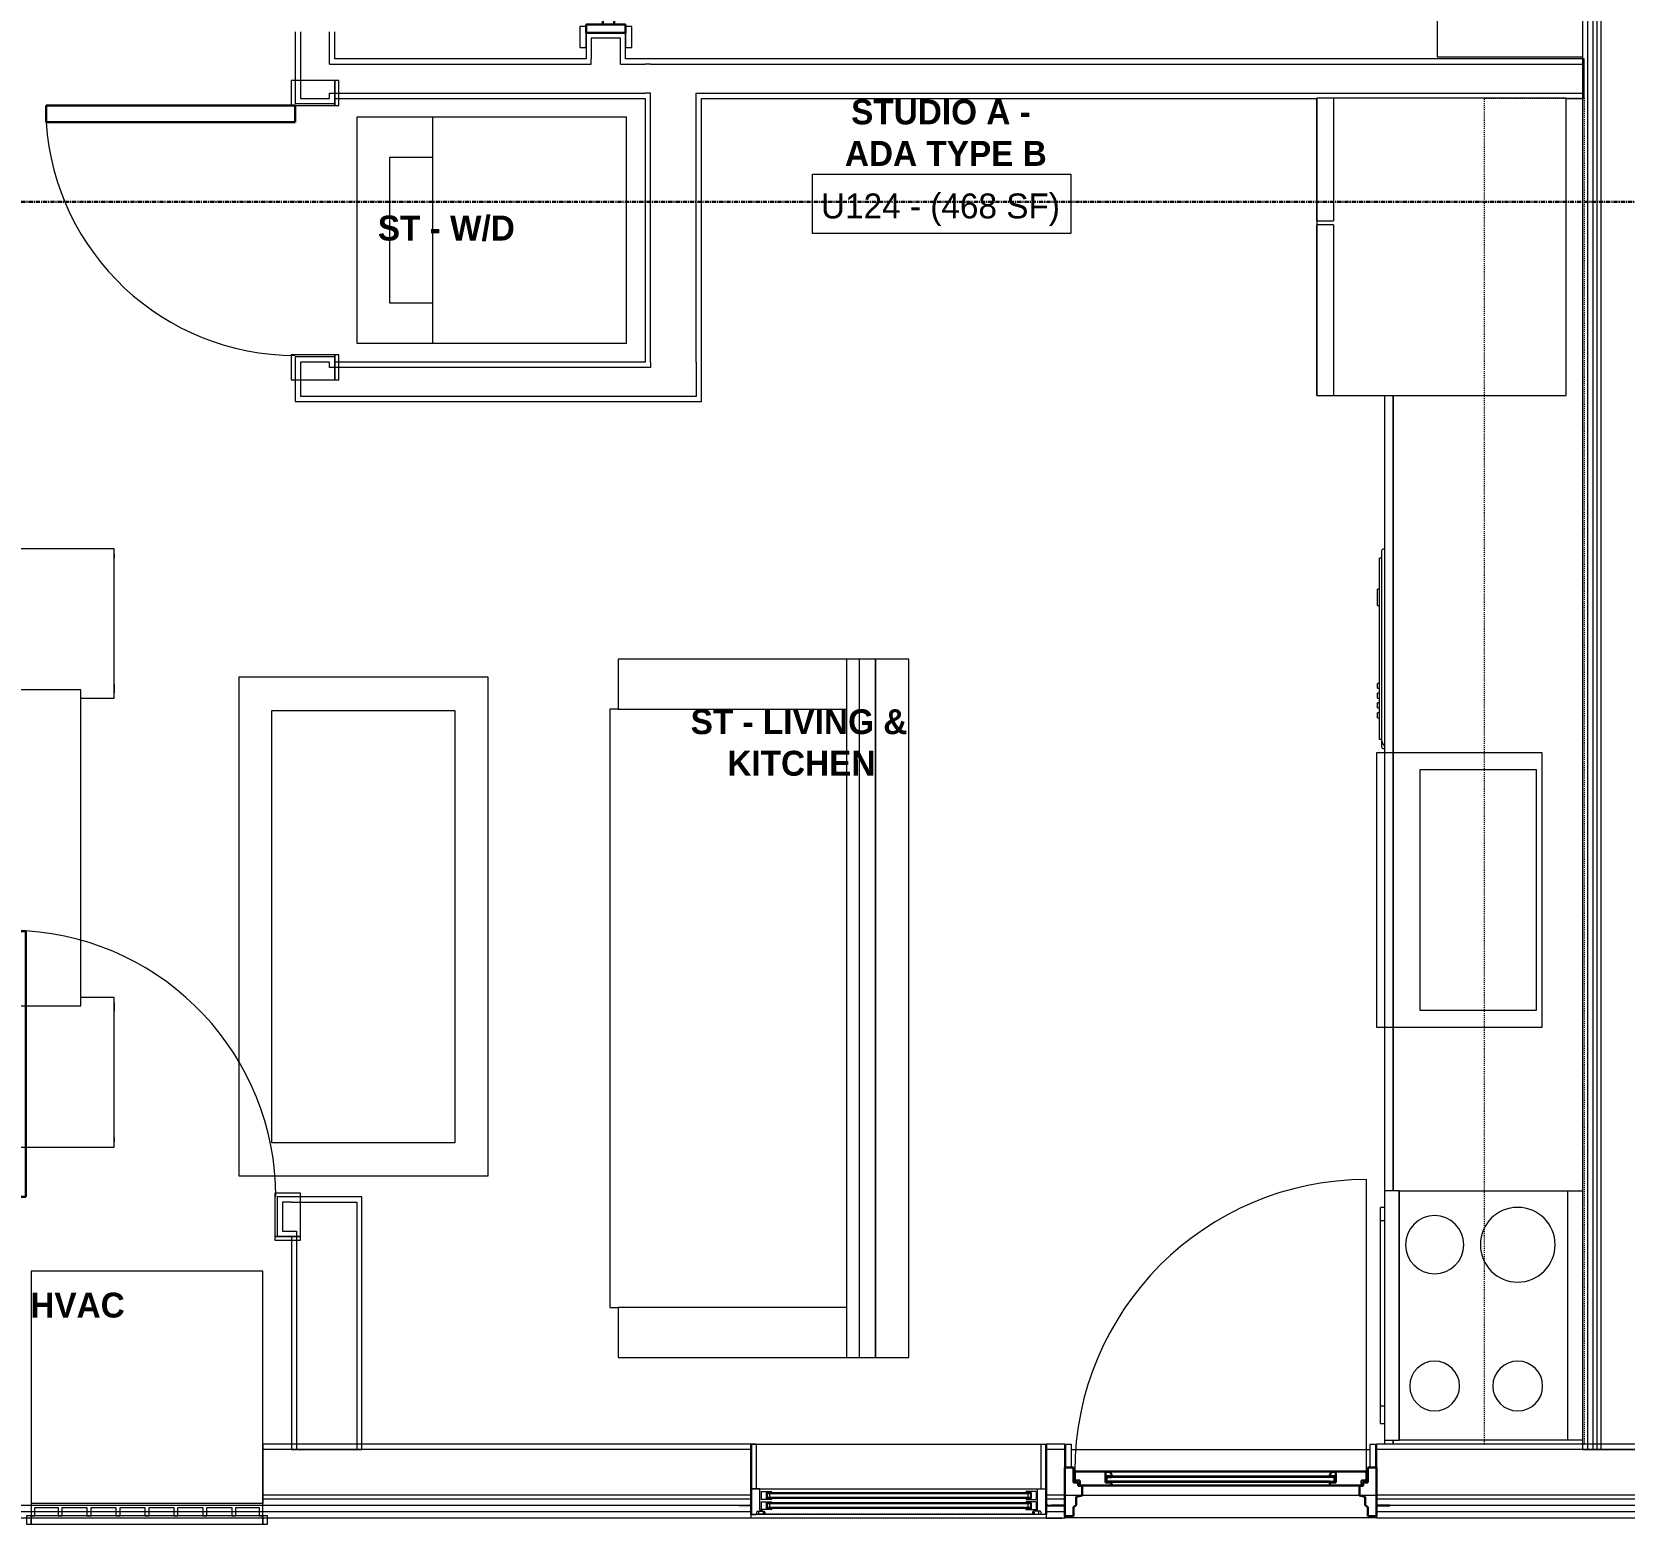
# Model space of a CAD drawing. Header units: inches. Extents: x -4093 to -1777, y 9773 to 12264.
# Drawn here: x -3126.6 to -2935, y 10008.1 to 10187.7 of the extents above; entities that cross this region are included whole.
import ezdxf

# ---------------------------------------------------------------- set-up
doc = ezdxf.new("R2010")
doc.units = ezdxf.units.IN
doc.header["$MEASUREMENT"] = 0
doc.linetypes.add('Dash', pattern=[0.25, 0.125, -0.125])
doc.linetypes.add('Grid Line 1_2_', pattern=[0.875, 0.5, -0.125, 0.125, -0.125])
for name, color, linetype, lineweight in [('0-1', 7, 'Continuous', 5), ('0-2', 7, 'Continuous', 9), ('A-AREA-IDEN', 2, 'Continuous', 9), ('A-DETL-GENF', 92, 'Continuous', 18), ('A-DETL-GENF-HDLN', 1, 'Dash', 9), ('A-DOOR-1', 7, 'Continuous', 9), ('A-DOOR-2', 10, 'Continuous', 30), ('A-DOOR-4', 31, 'Continuous', 9), ('A-DOOR-5', 31, 'Continuous', 30), ('A-DOOR-FRAM', 31, 'Continuous', 30), ('A-DOOR-FRAM-1', 10, 'Continuous', 30), ('A-DOOR-FRAM-2', 31, 'Continuous', 9), ('A-DOOR-GLAZ', 31, 'Continuous', 9), ('A-FLOR-1', 7, 'Continuous', 9), ('A-FLOR-2', 192, 'Continuous', 9), ('A-GENM', 5, 'Continuous', 9), ('A-GLAZ', 151, 'Continuous', 18), ('A-GLAZ-1', 151, 'Continuous', 9), ('A-GLAZ-2', 151, 'Continuous', 30), ('A-WALL', 113, 'Continuous', 18), ('A-WALL-1', 7, 'Continuous', 9), ('A-WALL-2', 250, 'Continuous', 18), ('A-WALL-3', 113, 'Continuous', 9), ('I-FURN', 30, 'Continuous', 9), ('I-FURN-1', 7, 'Continuous', 9), ('I-WALL-1', 7, 'Continuous', 9), ('P-SANR-FIXT-1', 7, 'Continuous', 9), ('Q-CASE-1', 7, 'Continuous', 9), ('Q-CASE-HDLN-1', 7, 'Dash', 9), ('Q-SPCQ-1', 7, 'Continuous', 9), ('S-GRID-1', 1, 'Grid Line 1_2_', 30)]:
    doc.layers.add(name, color=color, linetype=linetype, lineweight=lineweight)
doc.styles.add('Century Gothic', font='ufonts.com_century-gothic.ttf', dxfattribs={"height": 3})
doc.styles.add('Century Gothic_B', font='GOTHICB.TTF', dxfattribs={"height": 3})

# ---------------------------------------------------------------- blocks, each defined once
blk = doc.blocks.new('Entertainment_Center_14771 - Entertainment_Center_14771-1352616-BACKGROUND - 1ST FLOOR')
at = {"layer": 'I-FURN-1'}
for p, q in [((-36, 6.12), (-19, 6.12)), ((-36, 6), (-36, 6.12)), ((-19, 6), (-36, 6)), ((-19, 6), (-36, 6)), ((-36, 6), (-36, -10)), ((-19, 6.12), (19, 6.12)), ((-19, 6), (-19, 6.12)), ((19, 6), (-19, 6)), ((19, 6), (-19, 6)), ((-19, 6), (-19, -6)), ((19, 6.12), (36, 6.12)), ((19, 6.12), (19, 6)), ((36, 6), (19, 6)), ((19, -6), (19, 6)), ((36, 6), (19, 6)), ((36, 6), (36, 6.12)), ((36, -10), (36, 6)), ((-19, -6), (19, -6)), ((-18, -10), (-18, -6)), ((18, -6), (18, -10)), ((-36, -10), (-18, -10)), ((-35.34, -10), (-35.34, -10.03)), ((-35.34, -10.03), (-34.85, -10.03)), ((-34.85, -10.03), (-34.85, -10)), ((-19.66, -10), (-19.66, -10.03)), ((-19.66, -10.03), (-18.66, -10.03)), ((-18.66, -10.03), (-18.66, -10)), ((18, -10), (36, -10)), ((18.66, -10), (18.66, -10.03)), ((18.66, -10.03), (19.66, -10.03)), ((19.66, -10.03), (19.66, -10)), ((34.85, -10), (34.85, -10.03)), ((34.85, -10.03), (35.34, -10.03)), ((35.34, -10.03), (35.34, -10))]:
    blk.add_line(p, q, dxfattribs=at)
blk = doc.blocks.new('Couch-Both_Arms-Generic - 1-1352606-BACKGROUND - 1ST FLOOR')
at = {"layer": 'I-FURN'}
for p, q in [((-42, 13.5), (42, 13.5)), ((42, 13.5), (-42, 13.5)), ((-42, 13.5), (-42, 10)), ((42, 10), (42, 13.5)), ((-42, 11.5), (42, 11.5)), ((-42, 10), (-42, -17.5)), ((-42, 10), (42, 10)), ((-36, -17.5), (-36, 10)), ((36, 10), (36, -17.5)), ((42, -17.5), (42, 10)), ((-42, -17.5), (-36, -17.5)), ((-36, -17.5), (-36, -18.5)), ((-36, -18.5), (36, -18.5)), ((36, -18.5), (36, -17.5)), ((36, -17.5), (42, -17.5))]:
    blk.add_line(p, q, dxfattribs=at)
at = {"layer": 'I-FURN-1'}
for p, q in [((42, 17.5), (-42, 17.5)), ((-42, 17.5), (-42, 13.5)), ((42, 13.5), (42, 17.5))]:
    blk.add_line(p, q, dxfattribs=at)
blk = doc.blocks.new('Table-Coffee - one-1352608-BACKGROUND - 1ST FLOOR')
at = {"layer": 'I-FURN-1'}
for p, q in [((30.72, 18.75), (-29.28, 18.75)), ((-29.28, 18.75), (-29.28, -11.25)), ((30.72, -11.25), (30.72, 18.75)), ((-25.28, -7.25), (-25.28, 14.75)), ((-25.28, 14.75), (26.72, 14.75)), ((26.72, 14.75), (26.72, -7.25)), ((26.72, -7.25), (-25.28, -7.25)), ((-29.28, -11.25), (30.72, -11.25))]:
    blk.add_line(p, q, dxfattribs=at)
blk = doc.blocks.new('SLIDING - FLUSH - SLIDING - FLUSH - 5-0 x 6-8-3934327-BACKGROUND - 1ST FLOOR')
at = {"layer": 'A-DOOR-1'}
for p, q in [((-30.25, 3), (-32.75, 3)), ((-32.75, 3), (-32.75, 2.25)), ((-32.75, 2.25), (-30.25, 2.25)), ((-30.25, 2.25), (-30.25, 3)), ((30.25, 3), (30.25, 2.25)), ((32.75, 3), (30.25, 3)), ((30.25, 2.25), (32.75, 2.25)), ((32.75, 2.25), (32.75, 3)), ((-30.25, -2.5), (-32.75, -2.5)), ((-32.75, -2.5), (-32.75, -3.25)), ((-32.75, -3.25), (-30.25, -3.25)), ((-30.25, -3.25), (-30.25, -2.5)), ((32.75, -2.5), (30.25, -2.5)), ((30.25, -2.5), (30.25, -3.25)), ((30.25, -3.25), (32.75, -3.25)), ((32.75, -3.25), (32.75, -2.5))]:
    blk.add_line(p, q, dxfattribs=at)
at = {"layer": 'A-DOOR-2'}
for p, q in [((1, 2.25), (-30, 2.25)), ((-30, 2.25), (-30, 0.87)), ((1, 0.87), (1, 2.25)), ((-30, 0.87), (1, 0.87)), ((30, 0.87), (-1, 0.87)), ((-1, 0.87), (-1, -0.5)), ((30, -0.5), (30, 0.87)), ((-1, -0.5), (30, -0.5))]:
    blk.add_line(p, q, dxfattribs=at)
at = {"layer": 'A-DOOR-FRAM-1'}
for p, q in [((-30, 2.25), (-31, 2.25)), ((-31, 2.25), (-31, -2.5)), ((-30, -2.5), (-30, 2.25)), ((31, 2.25), (30, 2.25)), ((30, 2.25), (30, -2.5)), ((31, -2.5), (31, 2.25)), ((-31, -2.5), (-30, -2.5)), ((30, -2.5), (31, -2.5))]:
    blk.add_line(p, q, dxfattribs=at)
blk = doc.blocks.new('SWING - SINGLE - FLUSH - SWING - FLUSH - 2-6 x 6-8 - PASSAGE-4346080-BACKGROUND - 1ST FLOOR')
at = {"layer": 'A-DOOR-1'}
for p, q in [((-15, 2.875), (-18, 2.875)), ((-18, 2.875), (-18, -2.375)), ((-15, -2.375), (-15, 2.875)), ((18, 2.875), (15, 2.875)), ((15, 2.875), (15, -2.375)), ((18, -2.375), (18, 2.875)), ((-18, -2.375), (-15, -2.375)), ((-15, -2.375), (-18, -2.375)), ((-18, -2.375), (-18, -2.875)), ((-18, -2.875), (-15, -2.875)), ((-15, -2.875), (-15, -2.375)), ((15, -2.375), (18, -2.375)), ((18, -2.375), (15, -2.375)), ((15, -2.375), (15, -2.875)), ((15, -2.875), (18, -2.875)), ((18, -2.875), (18, -2.375))]:
    blk.add_line(p, q, dxfattribs=at)
blk.add_arc((15, 2.375), 30.067, 93.81407, 180, dxfattribs=at)
at = {"layer": 'A-DOOR-2'}
for p, q in [((13, 2.375), (13, 32.375)), ((15, 32.375), (13, 32.375)), ((15, 2.375), (15, 32.375)), ((15, 2.375), (13, 2.375))]:
    blk.add_line(p, q, dxfattribs=at)
blk = doc.blocks.new('Stacked Washer and Dryer - 26_x25_ - Private-3627842-BACKGROUND - 1ST FLOOR')
at = {"layer": 'P-SANR-FIXT-1'}
for p, q in [((0, 13.625), (32.4375, 13.625)), ((0, 13.625), (0, -13.625)), ((23.34375, -13.625), (23.34375, 13.625)), ((32.4375, 13.625), (32.4375, -13.625)), ((28.53125, 8.75), (23.34375, 8.75)), ((28.53125, -8.75), (28.53125, 8.75)), ((23.34375, -8.75), (28.53125, -8.75)), ((32.4375, -13.625), (0, -13.625))]:
    blk.add_line(p, q, dxfattribs=at)
blk = doc.blocks.new('Table-Night Stand - 18_ x 18_ x 24_-V26-BACKGROUND - 1ST FLOOR')
at = {"layer": 'I-FURN-1'}
for p, q in [((18.15, 0), (18.15, 17.5)), ((0.15, 0), (18.15, 0))]:
    blk.add_line(p, q, dxfattribs=at)
blk = doc.blocks.new('OD_CW_Base Cabinet - OD_CW_Base Cabinet-3857769-BACKGROUND - 1ST FLOOR')
at = {"layer": 'Q-CASE-1'}
for p, q in [((0.74, 0), (1.24, 0)), ((31.24, 0), (126.94, 0))]:
    blk.add_line(p, q, dxfattribs=at)
blk = doc.blocks.new('OD_CW_Upper Cabinet - OD_CW_Upper Cabinet-4366999-BACKGROUND - 1ST FLOOR')
at = {"layer": 'Q-CASE-HDLN-1'}
for p, q in [((0.74, -24), (0.74, -12)), ((0.74, -12), (162.69, -12)), ((162.69, -12), (162.69, -24)), ((162.69, -24), (0.74, -24))]:
    blk.add_line(p, q, dxfattribs=at)
blk = doc.blocks.new('SWING - SINGLE - FLUSH - SWING - 32_ x 80_ - WITH ACOUSTICAL SEAL-4346081-BACKGROUND - 1ST FLOOR')
at = {"layer": 'A-DOOR-1'}
for p, q in [((-19, 2.37), (-19, 2.87)), ((-19, 2.87), (-16, 2.87)), ((-19, 2.37), (-16, 2.37)), ((-19, -2.88), (-19, 2.37)), ((-16, 2.37), (-19, 2.37)), ((-16, 2.87), (-16, 2.37)), ((-16, 2.37), (-16, -2.88)), ((16, 2.37), (16, 2.87)), ((16, 2.87), (19, 2.87)), ((16, 2.37), (19, 2.37)), ((16, -2.88), (16, 2.37)), ((19, 2.37), (16, 2.37)), ((19, 2.87), (19, 2.37)), ((19, 2.37), (19, -2.88)), ((-16, -2.88), (-19, -2.88)), ((19, -2.88), (16, -2.88))]:
    blk.add_line(p, q, dxfattribs=at)
blk.add_arc((16, -2.38), 32.07, 180, 266.4241, dxfattribs=at)
at = {"layer": 'A-DOOR-2'}
for p, q in [((14, -2.38), (14, -34.38)), ((16, -2.38), (14, -2.38)), ((16, -2.38), (16, -34.38)), ((16, -34.38), (14, -34.38))]:
    blk.add_line(p, q, dxfattribs=at)
blk = doc.blocks.new('Stainless Steel Farmhous Kitchen Sink - Stainless Steel Farmhous Kitchen Sink-2443921-BACKGROUND - 1ST FLOOR')
at = {"layer": 'P-SANR-FIXT-1'}
for p, q in [((0, -2.25), (-33, -2.25)), ((-33, -2.25), (-33, -22.2)), ((-31, -16.96), (-31, -3)), ((-31, -3), (-2, -3)), ((-2, -3), (-2, -16.96)), ((0, -22.2), (0, -2.25)), ((-2, -16.96), (-31, -16.96)), ((-33, -22.2), (0, -22.2))]:
    blk.add_line(p, q, dxfattribs=at)
blk = doc.blocks.new('Refrigerator_-_Side-by-Side_6047 - 36_ X 30_-345559-BACKGROUND - 1ST FLOOR')
at = {"layer": 'Q-SPCQ-1'}
for p, q in [((17.87, 14.42), (-17.88, 14.42)), ((-17.88, 14.42), (-17.88, -15.58)), ((17.87, -15.58), (17.87, 14.42)), ((-17.88, -13.58), (-3.13, -13.58)), ((-17.88, -13.58), (-17.88, -15.58)), ((-3.13, -15.58), (-3.13, -13.58)), ((-2.63, -13.58), (17.87, -13.58)), ((-2.63, -13.58), (-2.63, -15.58)), ((17.87, -15.58), (17.87, -13.58)), ((-17.88, -15.58), (17.87, -15.58)), ((-3.13, -15.58), (-17.88, -15.58)), ((17.87, -15.58), (-2.63, -15.58))]:
    blk.add_line(p, q, dxfattribs=at)
blk = doc.blocks.new('CTR - 1st Phase - Unit Layouts_rvt-1-BACKGROUND - 1ST FLOOR')
at = {"layer": 'A-FLOR-1'}
for p, q in [((-3002.27, 10017.09), (-3002.15, 10017.09)), ((-3001.52, 10017.09), (-2965.52, 10017.09)), ((-2964.9, 10017.09), (-2964.77, 10017.09))]:
    blk.add_line(p, q, dxfattribs=at)
at = {"layer": 'A-WALL-1'}
for p, q in [((-3094.9, 10187.66), (-3094.9, 10179.04)), ((-3090.15, 10184.41), (-3090.15, 10187.66)), ((-3059.9, 10187.54), (-3059.9, 10184.41)), ((-3055.15, 10187.54), (-3059.9, 10187.54)), ((-3055.15, 10184.41), (-3055.15, 10187.54)), ((-3059.9, 10184.41), (-3090.15, 10184.41)), ((-3052.77, 10184.41), (-3055.15, 10184.41)), ((-2939.77, 10184.41), (-3052.77, 10184.41)), ((-2939.77, 10179.66), (-2939.77, 10184.41)), ((-3094.9, 10179.04), (-3090.15, 10179.04)), ((-3090.15, 10179.04), (-3090.15, 10179.66)), ((-3090.15, 10179.66), (-3052.77, 10179.66)), ((-3052.77, 10179.66), (-3052.77, 10147.92)), ((-3046.02, 10179.66), (-2971.96, 10179.66)), ((-3046.02, 10147.92), (-3046.02, 10179.66)), ((-2941.96, 10179.66), (-2939.77, 10179.66)), ((-3090.15, 10148.54), (-3094.9, 10148.54)), ((-3094.9, 10148.54), (-3094.9, 10143.17)), ((-3090.15, 10147.92), (-3090.15, 10148.54)), ((-3052.77, 10147.92), (-3090.15, 10147.92)), ((-3046.02, 10143.79), (-3046.02, 10147.92)), ((-3046.02, 10143.17), (-3046.02, 10143.79)), ((-3094.9, 10143.17), (-3094.27, 10143.17)), ((-3094.27, 10143.17), (-3090.15, 10143.17)), ((-3090.15, 10143.17), (-3046.02, 10143.17)), ((-3095.37, 10047.46), (-3097.06, 10047.46)), ((-3097.06, 10047.46), (-3097.06, 10042.71)), ((-3097.06, 10042.71), (-3095.37, 10042.71))]:
    blk.add_line(p, q, dxfattribs=at)
at = {"layer": 'A-WALL-2'}
for p, q in [((-3094.27, 10187.66), (-3094.27, 10179.66)), ((-3090.77, 10183.79), (-3090.77, 10187.66)), ((-3057.52, 10186.91), (-3059.27, 10186.91)), ((-3059.27, 10186.91), (-3059.27, 10184.41)), ((-3055.77, 10186.91), (-3057.52, 10186.91)), ((-3055.77, 10184.41), (-3055.77, 10186.91)), ((-3059.27, 10183.79), (-3059.27, 10184.41)), ((-3055.77, 10183.79), (-3055.77, 10184.41)), ((-3090.77, 10183.79), (-3090.15, 10183.79)), ((-3090.15, 10183.79), (-3059.27, 10183.79)), ((-3055.77, 10183.79), (-3052.77, 10183.79)), ((-3052.15, 10183.79), (-3052.77, 10183.79)), ((-3052.15, 10183.79), (-2939.77, 10183.79)), ((-3090.77, 10179.66), (-3090.77, 10180.29)), ((-3090.77, 10180.29), (-3090.15, 10180.29)), ((-3090.15, 10180.29), (-3052.77, 10180.29)), ((-3052.15, 10180.29), (-3052.77, 10180.29)), ((-3052.15, 10179.66), (-3052.15, 10180.29)), ((-3046.65, 10180.29), (-2939.77, 10180.29)), ((-3046.65, 10179.66), (-3046.65, 10180.29)), ((-3094.27, 10179.66), (-3092.52, 10179.66)), ((-3092.52, 10179.66), (-3090.77, 10179.66)), ((-3052.15, 10147.92), (-3052.15, 10179.66)), ((-3046.65, 10147.92), (-3046.65, 10179.66)), ((-3094.27, 10147.91), (-3094.27, 10143.79)), ((-3092.52, 10147.91), (-3094.27, 10147.91)), ((-3090.77, 10147.91), (-3092.52, 10147.91)), ((-3090.77, 10147.29), (-3090.77, 10147.91)), ((-3052.15, 10147.92), (-3052.15, 10147.29)), ((-3046.65, 10147.92), (-3046.65, 10147.29)), ((-3090.15, 10147.29), (-3090.77, 10147.29)), ((-3052.15, 10147.29), (-3090.15, 10147.29)), ((-3046.65, 10147.29), (-3046.65, 10143.79)), ((-3090.77, 10143.79), (-3094.27, 10143.79)), ((-3090.15, 10143.79), (-3090.77, 10143.79)), ((-3046.65, 10143.79), (-3090.15, 10143.79)), ((-3095.37, 10046.83), (-3096.44, 10046.83)), ((-3096.44, 10046.83), (-3096.44, 10045.08)), ((-3095.37, 10046.83), (-3094.75, 10046.83)), ((-3094.75, 10046.83), (-3087.5, 10046.83)), ((-3087.5, 10046.83), (-3087.5, 10017.08)), ((-3096.44, 10045.08), (-3096.44, 10043.33)), ((-3096.44, 10043.33), (-3095.37, 10043.33)), ((-3095.37, 10043.33), (-3094.75, 10043.33)), ((-3094.75, 10043.33), (-3094.75, 10017.08))]:
    blk.add_line(p, q, dxfattribs=at)
at = {"layer": 'I-WALL-1'}
for p, q in [((-3087.5, 10047.46), (-3095.37, 10047.46)), ((-3086.87, 10047.46), (-3087.5, 10047.46)), ((-3086.87, 10017.08), (-3086.87, 10047.46)), ((-3095.37, 10042.71), (-3095.37, 10017.08)), ((-3095.37, 10017.08), (-3086.87, 10017.08))]:
    blk.add_line(p, q, dxfattribs=at)
at = {"layer": 'Q-CASE-1'}
for p, q in [((-2963.77, 10048.21), (-2963.77, 10143.91)), ((-2962.77, 10048.21), (-2962.77, 10143.91)), ((-2962.77, 10143.91), (-2962.77, 10048.21)), ((-2963.77, 10017.71), (-2963.77, 10018.21)), ((-2962.77, 10017.71), (-2962.77, 10018.21)), ((-2962.77, 10018.21), (-2962.77, 10017.71))]:
    blk.add_line(p, q, dxfattribs=at)
at = {"layer": 'Q-SPCQ-1'}
for p, q in [((-2964.15, 10125.22), (-2964.15, 10102.49)), ((-2963.77, 10125.41), (-2963.95, 10125.41)), ((-2964.4, 10102.51), (-2964.4, 10124.32)), ((-2964.15, 10124.32), (-2964.4, 10124.32)), ((-2964.4, 10120.59), (-2964.65, 10120.59)), ((-2964.65, 10119.61), (-2964.65, 10120.59)), ((-2964.65, 10118.62), (-2964.65, 10119.61)), ((-2964.65, 10118.62), (-2964.4, 10118.62)), ((-2964.65, 10108.67), (-2964.65, 10109.26)), ((-2964.4, 10109.26), (-2964.65, 10109.26)), ((-2964.65, 10108.67), (-2964.4, 10108.67)), ((-2964.65, 10107.49), (-2964.65, 10108.08)), ((-2964.4, 10108.08), (-2964.65, 10108.08)), ((-2964.65, 10107.49), (-2964.4, 10107.49)), ((-2964.65, 10106.31), (-2964.65, 10106.9)), ((-2964.4, 10106.9), (-2964.65, 10106.9)), ((-2964.65, 10106.31), (-2964.4, 10106.31)), ((-2964.65, 10105.13), (-2964.65, 10105.72)), ((-2964.4, 10105.72), (-2964.65, 10105.72)), ((-2964.65, 10105.13), (-2964.4, 10105.13)), ((-2964.15, 10102.51), (-2964.4, 10102.51)), ((-2964.15, 10102.49), (-2964.15, 10101.61)), ((-2963.95, 10101.41), (-2963.77, 10101.41)), ((-2963.77, 10018.21), (-2963.77, 10048.21)), ((-2962.02, 10048.21), (-2963.77, 10048.21)), ((-2962.02, 10048.21), (-2962.02, 10018.21)), ((-2962.02, 10018.21), (-2962.02, 10048.21)), ((-2962.02, 10048.21), (-2941.77, 10048.21)), ((-2941.77, 10048.21), (-2939.96, 10048.21)), ((-2941.77, 10048.21), (-2941.77, 10018.21)), ((-2964.27, 10044.6), (-2964.27, 10046.21)), ((-2963.77, 10046.21), (-2964.27, 10046.21)), ((-2964.27, 10022.34), (-2964.27, 10044.6)), ((-2963.77, 10044.6), (-2964.27, 10044.6)), ((-2964.27, 10020.21), (-2964.27, 10022.34)), ((-2964.27, 10022.34), (-2963.77, 10022.34)), ((-2964.27, 10020.21), (-2963.77, 10020.21)), ((-2963.77, 10018.21), (-2962.02, 10018.21)), ((-2941.77, 10018.21), (-2962.02, 10018.21)), ((-2939.96, 10018.21), (-2941.77, 10018.21))]:
    blk.add_line(p, q, dxfattribs=at)
for centre, radius, start, end in [((-2963.95, 10125.22), 0.197, 90, 180), ((-2963.95, 10125.22), 0.197, 105, 165), ((-2963.08, 10102.49), 1.07, 180, 229.1261), ((-2963.95, 10101.61), 0.197, 180, 270), ((-2947.77, 10041.71), 4.5, 90, 270), ((-2947.77, 10041.71), 4.5, 270, 90), ((-2957.77, 10041.71), 3.5, 90, 270), ((-2957.77, 10041.71), 3.5, 270, 90), ((-2957.77, 10024.71), 3, 90, 270), ((-2957.77, 10024.71), 3, 270, 90), ((-2947.77, 10024.71), 3, 90, 270), ((-2947.77, 10024.71), 3, 270, 90)]:
    blk.add_arc(centre, radius, start, end, dxfattribs=at)
at = {"layer": '0-2'}
for name, p, rotation in [('SLIDING - FLUSH - SLIDING - FLUSH - 5-0 x 6-8-3934327-BACKGROUND - 1ST FLOOR', (-3057.4, 10218.54), 270.0000000000453), ('Table-Night Stand - 18_ x 18_ x 24_-V26-BACKGROUND - 1ST FLOOR', (-2957.46, 10202.81), 270.0000000000284), ('SWING - SINGLE - FLUSH - SWING - FLUSH - 2-6 x 6-8 - PASSAGE-4346080-BACKGROUND - 1ST FLOOR', (-3092.52, 10163.79), 89.99999999997411), ('Refrigerator_-_Side-by-Side_6047 - 36_ X 30_-345559-BACKGROUND - 1ST FLOOR', (-2956.38, 10161.79), 269.9999999999996), ('OD_CW_Upper Cabinet - OD_CW_Upper Cabinet-4366999-BACKGROUND - 1ST FLOOR', (-2963.77, 10016.98), 89.99999999998411), ('Stacked Washer and Dryer - 26_x25_ - Private-3627842-BACKGROUND - 1ST FLOOR', (-3055.02, 10163.79), 180), ('OD_CW_Base Cabinet - OD_CW_Base Cabinet-3857769-BACKGROUND - 1ST FLOOR', (-2963.77, 10016.98), 90.0000000000046), ('Entertainment_Center_14771 - Entertainment_Center_14771-1352616-BACKGROUND - 1ST FLOOR', (-3126.7, 10089.47), 89.9999999999997), ('Couch-Both_Arms-Generic - 1-1352606-BACKGROUND - 1ST FLOOR', (-3038.55, 10070.16), 269.9999999999966), ('Table-Coffee - one-1352608-BACKGROUND - 1ST FLOOR', (-3082.95, 10079.27), 90.00000000000979), ('Stainless Steel Farmhous Kitchen Sink - Stainless Steel Farmhous Kitchen Sink-2443921-BACKGROUND - 1ST FLOOR', (-2942.57, 10067.91), 269.9999999999919), ('SWING - SINGLE - FLUSH - SWING - 32_ x 80_ - WITH ACOUSTICAL SEAL-4346081-BACKGROUND - 1ST FLOOR', (-3113.31, 10045.08), 180)]:
    blk.add_blockref(name, p, dxfattribs=dict(at, rotation=rotation))
blk = doc.blocks.new('CTR - 1st Phase - Common Walls_rvt-1-BACKGROUND - 1ST FLOOR')
at = {"layer": 'A-WALL-2'}
for p, q in [((-2939.34, 10017.09), (-2939.34, 10373.41)), ((-2938.71, 10017.09), (-2938.71, 10373.41)), ((-2938.21, 10017.09), (-2938.21, 10373.41)), ((-2937.71, 10017.09), (-2937.71, 10373.41))]:
    blk.add_line(p, q, dxfattribs=at)
at = {"layer": 'I-WALL-1'}
for p, q in [((-2939.96, 10334.66), (-2939.96, 10017.09)), ((-2939.96, 10017.09), (-2931.09, 10017.09))]:
    blk.add_line(p, q, dxfattribs=at)
blk = doc.blocks.new('CTR - 1st Phase - Structure_rvt-1-BACKGROUND - 1ST FLOOR')
at = {"layer": 'S-GRID-1'}
blk.add_line((-1777.25, 10167.19), (-4076.95, 10167.19), dxfattribs=at)
blk = doc.blocks.new('Window-Double_Hung-Marvin-Essential - 1-WIDE _TEMP ALL_ ESDH3066-3454280-BACKGROUND - 1ST FLOOR')
at = {"layer": 'A-DETL-GENF'}
for p, q in [((-16.72, -0.94), (-17.75, -0.94)), ((-17.75, -4.03), (-17.75, -0.94)), ((-16.72, -3.52), (-16.72, -0.94)), ((-16.56, -1.28), (-15.34, -1.28)), ((-16.56, -1.28), (-16.56, -2.22)), ((-15.28, -1.4), (-15.94, -1.4)), ((-15.94, -1.4), (-15.94, -2.12)), ((15.84, -1.41), (-15.84, -1.41)), ((-15.84, -1.41), (-15.84, -2.1)), ((15.84, -1.54), (-15.84, -1.54)), ((-15.54, -1.54), (-15.54, -1.98)), ((-15.34, -1.28), (-15.28, -1.34)), ((-15.28, -1.34), (-15.28, -1.4)), ((15.34, -1.28), (15.28, -1.34)), ((15.28, -1.34), (15.28, -1.4)), ((15.28, -1.4), (15.94, -1.4)), ((16.56, -1.28), (15.34, -1.28)), ((15.54, -1.54), (15.54, -1.98)), ((15.84, -1.41), (15.84, -2.1)), ((15.94, -1.4), (15.94, -2.12)), ((16.56, -1.28), (16.56, -2.22)), ((16.72, -3.52), (16.72, -0.94)), ((16.72, -0.94), (17.75, -0.94)), ((17.75, -4.03), (17.75, -0.94)), ((-19.25, -2.98), (-19.25, -2.94)), ((-19.25, -2.94), (-17.9, -2.94)), ((-17.75, -2.98), (-19.25, -2.98)), ((-17.9, -2.94), (-17.9, -2.83)), ((-17.9, -2.83), (-17.75, -2.83)), ((-17.08, -3.62), (-17.16, -4.03)), ((-17.08, -3.62), (-16.19, -3.62)), ((-16.85, -4), (-16.85, -3.62)), ((-16.38, -3.52), (-16.72, -3.52)), ((-15.34, -2.22), (-16.56, -2.22)), ((-16.56, -2.5), (-15.34, -2.5)), ((-16.56, -2.5), (-16.56, -3.44)), ((-15.34, -3.44), (-16.56, -3.44)), ((-16.38, -3.62), (-16.38, -3.52)), ((-16.18, -3.76), (-16.3, -3.76)), ((-16.3, -3.76), (-16.3, -4)), ((-16.19, -3.62), (-16.19, -3.72)), ((-16.19, -3.72), (-16.1, -3.72)), ((-16.18, -3.97), (-16.18, -3.76)), ((-16.1, -3.72), (-16.1, -3.97)), ((-15.94, -2.12), (-15.28, -2.12)), ((-15.28, -2.62), (-15.94, -2.62)), ((-15.94, -2.62), (-15.94, -3.34)), ((-15.94, -3.34), (-15.28, -3.34)), ((15.84, -1.98), (-15.84, -1.98)), ((15.84, -2.1), (-15.84, -2.1)), ((15.84, -2.63), (-15.84, -2.63)), ((-15.84, -2.63), (-15.84, -3.32)), ((15.84, -2.76), (-15.84, -2.76)), ((15.84, -3.2), (-15.84, -3.2)), ((15.84, -3.32), (-15.84, -3.32)), ((-15.54, -2.76), (-15.54, -3.2)), ((-15.34, -2.22), (-15.28, -2.16)), ((-15.34, -2.5), (-15.28, -2.56)), ((-15.34, -3.44), (-15.28, -3.38)), ((-15.28, -2.12), (-15.28, -2.16)), ((-15.28, -2.56), (-15.28, -2.62)), ((-15.28, -3.34), (-15.28, -3.38)), ((15.28, -2.12), (15.28, -2.16)), ((15.94, -2.12), (15.28, -2.12)), ((15.34, -2.22), (15.28, -2.16)), ((15.34, -2.5), (15.28, -2.56)), ((15.28, -2.56), (15.28, -2.62)), ((15.28, -2.62), (15.94, -2.62)), ((15.28, -3.34), (15.28, -3.38)), ((15.94, -3.34), (15.28, -3.34)), ((15.34, -3.44), (15.28, -3.38)), ((15.34, -2.22), (16.56, -2.22)), ((16.56, -2.5), (15.34, -2.5)), ((15.34, -3.44), (16.56, -3.44)), ((15.54, -2.76), (15.54, -3.2)), ((15.84, -2.63), (15.84, -3.32)), ((15.94, -2.62), (15.94, -3.34)), ((16.19, -3.72), (16.1, -3.72)), ((16.1, -3.72), (16.1, -3.97)), ((16.18, -3.97), (16.18, -3.76)), ((16.18, -3.76), (16.3, -3.76)), ((17.08, -3.62), (16.19, -3.62)), ((16.19, -3.62), (16.19, -3.72)), ((16.3, -3.76), (16.3, -4)), ((16.38, -3.62), (16.38, -3.52)), ((16.38, -3.52), (16.72, -3.52)), ((16.56, -2.5), (16.56, -3.44)), ((16.85, -4), (16.85, -3.62)), ((17.08, -3.62), (17.16, -4.03)), ((17.9, -2.83), (17.75, -2.83)), ((17.75, -2.98), (19.25, -2.98)), ((17.9, -2.94), (17.9, -2.83)), ((19.25, -2.94), (17.9, -2.94)), ((19.25, -2.98), (19.25, -2.94)), ((-17.75, -4.03), (-17.16, -4.03)), ((-16.3, -4), (-16.85, -4)), ((-16.18, -3.97), (-16.1, -3.97)), ((16.18, -3.97), (16.1, -3.97)), ((16.3, -4), (16.85, -4)), ((17.75, -4.03), (17.16, -4.03))]:
    blk.add_line(p, q, dxfattribs=at)
at = {"layer": 'A-DETL-GENF-HDLN'}
blk.add_line((16.1, -3.97), (-16.5, -3.97), dxfattribs=at)
at = {"layer": 'A-GLAZ'}
for p, q in [((-17.13, 4.44), (-17.75, 4.44)), ((-17.13, -0.91), (-17.13, 4.44)), ((17.12, 4.44), (17.75, 4.44)), ((17.12, 4.44), (17.12, -0.91))]:
    blk.add_line(p, q, dxfattribs=at)
at = {"layer": 'A-GLAZ-1'}
for p, q in [((-17.75, 4.44), (17.75, 4.44)), ((-17.75, -0.94), (17.75, -0.94)), ((17.75, -4.03), (-17.75, -4.03)), ((17.75, -4.44), (19.62, -4.44)), ((17.75, -4.5), (17.75, -4.44)), ((19.62, -4.5), (17.75, -4.5)), ((19.62, -4.44), (19.62, -4.5))]:
    blk.add_line(p, q, dxfattribs=at)
at = {"layer": 'A-GLAZ-2'}
for p, q in [((-17.75, -0.91), (-17.75, 4.44)), ((17.75, 4.44), (17.75, -0.91)), ((-17.75, -4.03), (-17.75, -0.94)), ((17.75, -0.94), (17.75, -4.03))]:
    blk.add_line(p, q, dxfattribs=at)
blk = doc.blocks.new('Bayer Built Door - VISTAGRANDE FLUSH _RH_ - 37-1_2__ x 81-3_4__ - 1ST FLOOR-V126-BACKGROUND - 1ST FLOOR')
at = {"layer": 'A-DOOR-4'}
blk.add_line((17.56, 1.16), (17.56, 36.28), dxfattribs=at)
blk.add_arc((17.56, 1.16), 35.12, 90, 180, dxfattribs=at)
at = {"layer": 'A-DOOR-5'}
for p, q in [((-17.56, 0.09), (-17.56, 1.16)), ((-17.56, 1.16), (-13.13, 1.16)), ((-16.95, 0.08), (-17.56, 0.09)), ((-16.95, -0.56), (-16.95, 0.08)), ((-13.87, 1.16), (-13.87, -0.16)), ((-13.87, 1.16), (-13.87, 1.09)), ((-13.87, 1.09), (-13.36, 1.09)), ((-13.13, 0.59), (-13.87, 0.59)), ((-13.36, 1.09), (-13.16, 0.84)), ((-13.16, 0.84), (-13.13, 0.66)), ((13.12, 1.16), (-13.13, 1.16)), ((-13.13, 0.66), (-13.13, 0.59)), ((13.16, 0.84), (13.12, 0.66)), ((13.12, 0.66), (13.12, 0.59)), ((13.12, 0.59), (13.87, 0.59)), ((17.56, 1.16), (13.12, 1.16)), ((13.36, 1.09), (13.16, 0.84)), ((13.87, 1.09), (13.36, 1.09)), ((13.87, 1.16), (13.87, -0.16)), ((13.87, 1.16), (13.87, 1.09)), ((16.95, 0.08), (17.56, 0.09)), ((16.95, -0.56), (16.95, 0.08)), ((17.56, 0.09), (17.56, 1.16)), ((-16.95, -0.56), (-13.13, -0.56)), ((-13.87, -0.16), (-13.13, -0.16)), ((-13.13, -0.25), (-13.16, -0.56)), ((13.12, -0.56), (-13.13, -0.56)), ((-13.13, -0.16), (-13.13, -0.25)), ((13.12, -0.16), (13.12, -0.25)), ((13.87, -0.16), (13.12, -0.16)), ((13.12, -0.25), (13.16, -0.56)), ((16.95, -0.56), (13.12, -0.56))]:
    blk.add_line(p, q, dxfattribs=at)
at = {"layer": 'A-DOOR-FRAM'}
for p, q in [((-18.75, -4.25), (-18.75, 1.62)), ((-18.75, 1.62), (-17.72, 1.62)), ((-18.37, 1.62), (-18.75, 1.62)), ((-17.72, 1.62), (-17.72, -0.16)), ((17.72, 1.62), (17.72, -0.16)), ((18.75, 1.62), (17.72, 1.62)), ((18.75, -4.25), (18.75, 1.62)), ((-17.72, -0.16), (-17.14, -0.16)), ((-16.69, -1.73), (-17.38, -1.89)), ((-17.38, -1.89), (-17.38, -2.89)), ((-17.14, -0.16), (-17.14, -0.59)), ((-17.14, -0.59), (-16.69, -0.59)), ((-16.69, -0.59), (-16.69, -1.73)), ((17.14, -0.59), (16.69, -0.59)), ((16.69, -0.59), (16.69, -1.73)), ((16.69, -1.73), (17.38, -1.89)), ((17.14, -0.16), (17.14, -0.59)), ((17.72, -0.16), (17.14, -0.16)), ((17.38, -1.89), (17.38, -2.89)), ((-20.38, -2.94), (-18.75, -2.94)), ((-17.38, -2.89), (-17.72, -3.13)), ((-17.72, -3.13), (-17.72, -4.25)), ((17.38, -2.89), (17.72, -3.13)), ((17.72, -3.13), (17.72, -4.25)), ((20.37, -2.94), (18.75, -2.94)), ((-18.75, -4.25), (-17.72, -4.25)), ((18.75, -4.25), (17.72, -4.25))]:
    blk.add_line(p, q, dxfattribs=at)
at = {"layer": 'A-DOOR-FRAM-2'}
for p, q in [((-18.63, 4.44), (-18, 4.44)), ((-18.63, 1.62), (-18.63, 4.44)), ((-18, 4.44), (-18, 1.62)), ((18, 4.44), (18.62, 4.44)), ((18, 1.62), (18, 4.44)), ((18.62, 4.44), (18.62, 1.62)), ((-18, 1.62), (-18.63, 1.62)), ((18.62, 1.62), (18, 1.62))]:
    blk.add_line(p, q, dxfattribs=at)
at = {"layer": 'A-DOOR-GLAZ'}
for p, q in [((-13.87, 0.44), (-13.13, 0.44)), ((-13.66, 0), (-13.66, 0.44)), ((13.12, 0.59), (-13.13, 0.59)), ((13.12, 0.44), (-13.13, 0.44)), ((13.87, 0.44), (13.12, 0.44)), ((13.66, 0), (13.66, 0.44)), ((-13.13, 0), (-13.87, 0)), ((13.12, 0), (-13.13, 0)), ((13.12, -0.16), (-13.13, -0.16)), ((13.12, 0), (13.87, 0))]:
    blk.add_line(p, q, dxfattribs=at)
blk = doc.blocks.new('V-Series_EWC4_SPVU_RFA_2015 - 1ST FLOOR-2484708-BACKGROUND - 1ST FLOOR')
at = {"layer": 'A-GENM'}
for p, q in [((-3126.69, 12090.69), (-3127.25, 12090.69)), ((-3127.25, 12090.69), (-3127.25, 12089.69)), ((-3127.25, 12089.69), (-3126.69, 12089.69)), ((-3098.81, 12090.69), (-3126.69, 12090.69)), ((-3126.69, 12090.69), (-3126.69, 12089.69)), ((-3126.69, 12089.69), (-3126.69, 12090.69)), ((-3126.69, 12089.69), (-3098.81, 12089.69)), ((-3126.69, 12089.69), (-3126.69, 12060.25)), ((-3126.25, 12089.69), (-3126.69, 12089.69)), ((-3126.25, 12088.69), (-3126.25, 12089.69)), ((-3122.95, 12089.69), (-3123.45, 12089.69)), ((-3123.45, 12089.69), (-3123.45, 12088.69)), ((-3122.95, 12088.69), (-3122.95, 12089.69)), ((-3119.47, 12089.69), (-3119.97, 12089.69)), ((-3119.97, 12089.69), (-3119.97, 12088.69)), ((-3119.47, 12088.69), (-3119.47, 12089.69)), ((-3115.98, 12089.69), (-3116.48, 12089.69)), ((-3116.48, 12089.69), (-3116.48, 12088.69)), ((-3115.98, 12088.69), (-3115.98, 12089.69)), ((-3112.5, 12089.69), (-3113, 12089.69)), ((-3113, 12089.69), (-3113, 12088.69)), ((-3112.5, 12088.69), (-3112.5, 12089.69)), ((-3109.01, 12089.69), (-3109.51, 12089.69)), ((-3109.51, 12089.69), (-3109.51, 12088.69)), ((-3109.01, 12088.69), (-3109.01, 12089.69)), ((-3105.53, 12089.69), (-3106.03, 12089.69)), ((-3106.03, 12089.69), (-3106.03, 12088.69)), ((-3105.53, 12088.69), (-3105.53, 12089.69)), ((-3102.05, 12089.69), (-3102.55, 12089.69)), ((-3102.55, 12089.69), (-3102.55, 12088.69)), ((-3102.05, 12088.69), (-3102.05, 12089.69)), ((-3098.81, 12089.69), (-3099.25, 12089.69)), ((-3099.25, 12089.69), (-3099.25, 12088.69)), ((-3098.81, 12089.69), (-3098.81, 12090.69)), ((-3098.25, 12090.69), (-3098.81, 12090.69)), ((-3098.81, 12090.69), (-3098.81, 12089.69)), ((-3098.81, 12089.69), (-3098.25, 12089.69)), ((-3098.81, 12060.25), (-3098.81, 12089.69)), ((-3098.25, 12089.69), (-3098.25, 12090.69)), ((-3123.45, 12088.69), (-3126.25, 12088.69)), ((-3119.97, 12088.69), (-3122.95, 12088.69)), ((-3116.48, 12088.69), (-3119.47, 12088.69)), ((-3113, 12088.69), (-3115.98, 12088.69)), ((-3109.51, 12088.69), (-3112.5, 12088.69)), ((-3106.03, 12088.69), (-3109.01, 12088.69)), ((-3102.55, 12088.69), (-3105.53, 12088.69)), ((-3099.25, 12088.69), (-3102.05, 12088.69)), ((-3126.69, 12060.25), (-3098.81, 12060.25))]:
    blk.add_line(p, q, dxfattribs=at)

msp = doc.modelspace()

# ---------------------------------------------------------------- linework, layer by layer
at = {"layer": 'A-AREA-IDEN', "flags": 128}
msp.add_lwpolyline([(-3032.63, 10170.54), (-3001.54, 10170.54), (-3001.54, 10163.38), (-3032.63, 10163.38)], close=True, dxfattribs=at)
at = {"layer": 'A-FLOR-2'}
for p, q in [((-3002.27, 10011.59), (-2964.77, 10011.59)), ((-2964.77, 10008.84), (-3002.27, 10008.84))]:
    msp.add_line(p, q, dxfattribs=at)
at = {"layer": 'A-WALL'}
for p, q in [((-3040.02, 10017.09), (-3098.81, 10017.09)), ((-3002.27, 10017.09), (-3004.52, 10017.09)), ((-2906.27, 10017.09), (-2964.77, 10017.09)), ((-3040.02, 10011.59), (-3098.81, 10011.59)), ((-3002.27, 10011.59), (-3004.52, 10011.59)), ((-2906.27, 10011.59), (-2964.77, 10011.59)), ((-3040.02, 10010.34), (-3234.22, 10010.34)), ((-3040.02, 10009.59), (-3234.22, 10009.59)), ((-3040.02, 10011.09), (-3098.81, 10011.09)), ((-3002.27, 10011.09), (-3004.52, 10011.09)), ((-3002.27, 10010.34), (-3004.52, 10010.34)), ((-3002.27, 10009.59), (-3004.52, 10009.59)), ((-2906.27, 10011.09), (-2964.77, 10011.09)), ((-2906.27, 10010.34), (-2964.77, 10010.34)), ((-2906.27, 10009.59), (-2964.77, 10009.59))]:
    msp.add_line(p, q, dxfattribs=at)
at = {"layer": 'A-WALL-3'}
for p, q in [((-3040.02, 10017.71), (-3098.81, 10017.71)), ((-3098.81, 10017.71), (-3098.81, 10010.59)), ((-3002.27, 10017.71), (-3004.52, 10017.71)), ((-3002.27, 10008.84), (-3002.27, 10017.71)), ((-2906.27, 10017.71), (-2964.77, 10017.71)), ((-2964.77, 10017.71), (-2964.77, 10008.84)), ((-3040.02, 10012.34), (-3040.02, 10012.37)), ((-3004.52, 10012.37), (-3004.52, 10012.34)), ((-3098.81, 10010.59), (-3126.69, 10010.59)), ((-3269.72, 10008.84), (-3004.52, 10008.84)), ((-3040.02, 10008.84), (-3040.02, 10009.25)), ((-3004.52, 10009.25), (-3004.52, 10008.84)), ((-3002.65, 10008.84), (-3002.27, 10008.84)), ((-2964.77, 10008.84), (-2906.27, 10008.84))]:
    msp.add_line(p, q, dxfattribs=at)

# ---------------------------------------------------------------- block references
at = {"layer": '0-1'}
for name in ['CTR - 1st Phase - Structure_rvt-1-BACKGROUND - 1ST FLOOR', 'CTR - 1st Phase - Common Walls_rvt-1-BACKGROUND - 1ST FLOOR', 'CTR - 1st Phase - Unit Layouts_rvt-1-BACKGROUND - 1ST FLOOR']:
    msp.add_blockref(name, (0, 0), dxfattribs=at)
at = {"layer": 'A-DOOR-4'}
msp.add_blockref('Bayer Built Door - VISTAGRANDE FLUSH _RH_ - 37-1_2__ x 81-3_4__ - 1ST FLOOR-V126-BACKGROUND - 1ST FLOOR', (-2983.52, 10013.28), dxfattribs=at)
at = {"layer": 'A-GENM', "rotation": 180}
msp.add_blockref('V-Series_EWC4_SPVU_RFA_2015 - 1ST FLOOR-2484708-BACKGROUND - 1ST FLOOR', (-6225.5, 22098.78), dxfattribs=at)
at = {"layer": 'A-GLAZ-1'}
msp.add_blockref('Window-Double_Hung-Marvin-Essential - 1-WIDE _TEMP ALL_ ESDH3066-3454280-BACKGROUND - 1ST FLOOR', (-3022.27, 10013.28), dxfattribs=at)

# ---------------------------------------------------------------- texts
at = {"layer": 'A-AREA-IDEN', "char_height": 3, "attachment_point": 1}
for s, insert, width, style in [('STUDIO A -', (-3028, 10179.53), 26.361, 'Century Gothic_B'), ('ADA TYPE B', (-3028.75, 10174.53), 28.179, 'Century Gothic_B'), ('U124 - (468 SF)', (-3031.63, 10168.21), 35.148, 'Century Gothic'), ('ST - W/D', (-3084.96, 10165.55), 20.402, 'Century Gothic_B'), ('ST - LIVING &', (-3047.31, 10106.15), 31.613, 'Century Gothic_B'), ('KITCHEN', (-3042.9, 10101.15), 20.907, 'Century Gothic_B'), ('HVAC', (-3126.79, 10035.95), 15.049, 'Century Gothic_B')]:
    msp.add_mtext(s, dxfattribs=dict(at, insert=insert, width=width, style=style))

doc.saveas('drawing.dxf')
